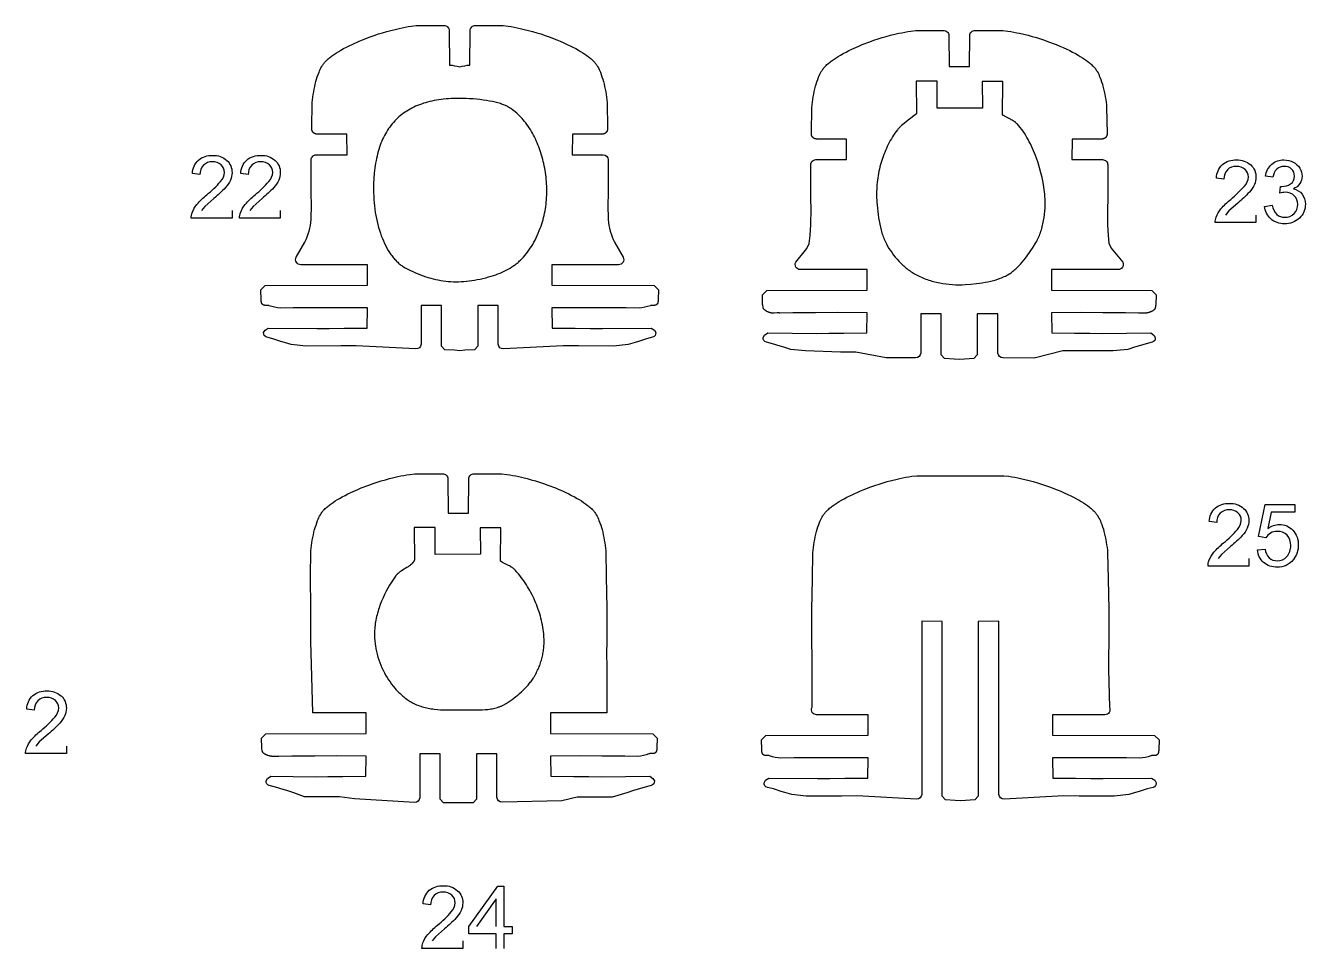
# Model space of a CAD drawing. Extents: x -389 to 108, y -244 to 818.
# Drawn here: x -127.2 to 77.1, y -243.5 to -96.3 of the extents above; entities that cross this region are included whole.
import ezdxf

# ---------------------------------------------------------------- set-up
doc = ezdxf.new("R2010")
doc.units = 0
doc.layers.add('LAYER_1', color=18, linetype='CONTINUOUS')
doc.layers.add('LETTERS', color=1, linetype='CONTINUOUS')

msp = doc.modelspace()

# ---------------------------------------------------------------- linework, layer by layer
at = {"layer": 'LAYER_1'}
for points in [[(-57.89, -102.85, -0.041616), (-56.27, -102.57), (-56.23, -97.1, -0.444303), (-55.33, -96.29), (-50.95, -96.28), (-50.94, -96.28), (-50.13, -96.38), (-49.66, -96.45), (-49.19, -96.54), (-48.72, -96.62), (-48.25, -96.72), (-47.58, -96.88), (-46.91, -97.04), (-46.25, -97.22), (-45.58, -97.42), (-44.92, -97.62), (-44.27, -97.84), (-43.62, -98.07), (-42.4, -98.53), (-41.84, -98.77), (-41.28, -99.01), (-40.72, -99.27), (-40.26, -99.49), (-39.81, -99.72), (-39.36, -99.96), (-38.91, -100.21), (-38.58, -100.4), (-38.24, -100.61), (-37.92, -100.83), (-37.6, -101.05), (-37.31, -101.26), (-37.18, -101.37), (-37.04, -101.48), (-36.91, -101.59), (-36.78, -101.71), (-36.65, -101.83), (-36.52, -101.95), (-36.43, -102.05), (-36.34, -102.15), (-36.25, -102.26), (-36.17, -102.36), (-36.09, -102.47), (-36.01, -102.59), (-35.94, -102.7), (-35.87, -102.82), (-35.75, -103.04), (-35.63, -103.26), (-35.53, -103.49), (-35.43, -103.73), (-35.29, -104.08), (-35.17, -104.45), (-35.05, -104.82), (-34.95, -105.19), (-34.84, -105.6), (-34.75, -106.02), (-34.66, -106.44), (-34.58, -106.87), (-34.52, -107.29), (-34.46, -107.72), (-34.41, -108.15), (-34.37, -108.57), (-34.29, -112.71), (-34.29, -112.73), (-34.29, -112.75), (-34.29, -112.78), (-34.29, -112.8), (-34.29, -112.82), (-34.29, -112.84), (-34.3, -112.86), (-34.3, -112.88), (-34.3, -112.9), (-34.3, -112.92), (-34.31, -112.94), (-34.31, -112.96), (-34.32, -112.98), (-34.32, -113), (-34.33, -113.02), (-34.34, -113.04), (-34.34, -113.06), (-34.35, -113.08), (-34.36, -113.1), (-34.37, -113.12), (-34.38, -113.14), (-34.39, -113.16), (-34.4, -113.18), (-34.41, -113.2), (-34.42, -113.21), (-34.43, -113.23), (-34.44, -113.25), (-34.45, -113.27), (-34.47, -113.28), (-34.48, -113.3), (-34.49, -113.32), (-34.51, -113.33), (-34.52, -113.35), (-34.54, -113.36), (-34.55, -113.38), (-34.57, -113.39), (-34.58, -113.41), (-34.6, -113.42), (-34.62, -113.43), (-34.63, -113.44), (-34.65, -113.46), (-34.67, -113.47), (-34.69, -113.48), (-34.71, -113.49), (-34.72, -113.5), (-34.74, -113.51), (-34.76, -113.52), (-34.78, -113.53), (-34.8, -113.54), (-34.82, -113.54), (-34.84, -113.55), (-34.86, -113.56), (-34.88, -113.56), (-34.9, -113.57), (-34.92, -113.57), (-34.94, -113.58), (-34.96, -113.58), (-34.98, -113.59), (-35, -113.59), (-35.02, -113.59), (-35.04, -113.59), (-35.07, -113.59), (-35.09, -113.6), (-39.76, -113.59), (-39.84, -113.6), (-39.87, -113.6), (-39.88, -113.6), (-39.89, -113.6), (-39.91, -116.88), (-35, -116.89, -0.414097), (-34.19, -117.7), (-34.19, -123.14), (-34.22, -124.81), (-34.21, -127.22, 0.088396), (-33.19, -130.83), (-31.79, -133.24, -0.561899), (-32.51, -134.43), (-43.17, -134.43), (-43.17, -137.7), (-26.86, -137.75), (-26.15, -138.44), (-26.2, -139.99), (-26.21, -140.09), (-26.21, -140.2), (-26.22, -140.25), (-26.22, -140.3), (-26.23, -140.35), (-26.23, -140.38), (-26.24, -140.4), (-26.24, -140.43), (-26.25, -140.45), (-26.26, -140.48), (-26.26, -140.5), (-26.27, -140.52), (-26.28, -140.55), (-26.29, -140.57), (-26.3, -140.59), (-26.3, -140.6), (-26.31, -140.62), (-26.31, -140.63), (-26.32, -140.64), (-26.33, -140.65), (-26.33, -140.66), (-26.34, -140.67), (-26.34, -140.68), (-26.35, -140.69), (-26.36, -140.7), (-26.37, -140.71), (-26.37, -140.72), (-26.38, -140.73), (-26.39, -140.74), (-26.4, -140.75), (-26.41, -140.76), (-26.42, -140.77), (-26.43, -140.78), (-26.45, -140.8), (-26.46, -140.81), (-26.47, -140.81), (-26.47, -140.82), (-26.48, -140.82), (-26.49, -140.83), (-26.49, -140.83), (-26.5, -140.84), (-26.51, -140.84), (-26.52, -140.85), (-26.53, -140.86), (-26.54, -140.86), (-26.56, -140.87), (-26.57, -140.88), (-26.59, -140.88), (-26.6, -140.89), (-26.62, -140.89), (-26.63, -140.9), (-26.65, -140.9), (-26.66, -140.91), (-26.68, -140.91), (-26.69, -140.91), (-26.71, -140.91), (-26.73, -140.92), (-26.74, -140.92), (-26.76, -140.92), (-26.79, -140.92), (-26.82, -140.92), (-26.86, -140.93), (-27.1, -140.92), (-27.13, -140.92), (-27.17, -140.92), (-27.2, -140.93), (-27.24, -140.93), (-27.27, -140.93), (-27.29, -140.93), (-27.31, -140.94), (-27.33, -140.94), (-27.34, -140.94), (-27.36, -140.95), (-27.38, -140.95), (-27.4, -140.96), (-27.42, -140.96), (-27.43, -140.97), (-27.45, -140.97, -0.054693), (-29.26, -141.37), (-31.33, -141.32), (-34.96, -141.31), (-38.37, -141.3), (-43.19, -141.31), (-43.12, -144.55), (-39.47, -144.56), (-37.07, -144.59), (-35.09, -144.61), (-27.34, -144.55), (-26.81, -144.87), (-26.6, -145.27, -0.399617), (-27.09, -146.01), (-28.06, -146.27), (-29.32, -146.67), (-29.9, -146.83), (-31, -147.16), (-33.32, -147.42), (-38.93, -147.39), (-41.38, -147.37), (-50.9, -147.88, -0.398222), (-51.74, -147.13), (-51.76, -140.94), (-55.01, -140.96), (-55.01, -147.41), (-55.55, -148), (-57.06, -148.09), (-57.89, -148.15), (-58.73, -148.09), (-60.24, -148), (-60.78, -147.41), (-60.78, -140.96), (-64.03, -140.94), (-64.04, -147.13, -0.39808), (-64.88, -147.88), (-74.4, -147.37), (-76.85, -147.39), (-82.46, -147.42), (-84.79, -147.16), (-85.88, -146.83), (-86.47, -146.67), (-87.72, -146.27), (-88.69, -146.01, -0.399878), (-89.19, -145.27), (-88.97, -144.87), (-88.45, -144.55), (-80.69, -144.61), (-78.71, -144.59), (-76.32, -144.56), (-72.66, -144.55), (-72.59, -141.31), (-77.41, -141.3), (-80.83, -141.31), (-84.45, -141.32), (-86.52, -141.37, -0.054636), (-88.33, -140.97), (-88.35, -140.97), (-88.37, -140.96), (-88.39, -140.96), (-88.41, -140.95), (-88.42, -140.95), (-88.44, -140.94), (-88.46, -140.94), (-88.48, -140.94), (-88.5, -140.93), (-88.51, -140.93), (-88.55, -140.93), (-88.58, -140.93), (-88.62, -140.92), (-88.65, -140.92), (-88.69, -140.92), (-88.93, -140.93), (-88.96, -140.92), (-88.99, -140.92), (-89.03, -140.92), (-89.04, -140.92), (-89.06, -140.92), (-89.07, -140.91), (-89.09, -140.91), (-89.11, -140.91), (-89.12, -140.91), (-89.14, -140.9), (-89.15, -140.9), (-89.17, -140.89), (-89.18, -140.89), (-89.2, -140.88), (-89.21, -140.88), (-89.23, -140.87), (-89.24, -140.86), (-89.26, -140.86), (-89.27, -140.85), (-89.28, -140.84), (-89.28, -140.84), (-89.29, -140.83), (-89.3, -140.83), (-89.31, -140.82), (-89.31, -140.82), (-89.32, -140.81), (-89.33, -140.81), (-89.34, -140.8), (-89.35, -140.78), (-89.37, -140.77), (-89.38, -140.76), (-89.39, -140.75), (-89.4, -140.74), (-89.4, -140.73), (-89.41, -140.72), (-89.42, -140.71), (-89.43, -140.7), (-89.43, -140.69), (-89.44, -140.68), (-89.45, -140.67), (-89.45, -140.66), (-89.46, -140.65), (-89.47, -140.64), (-89.47, -140.63), (-89.48, -140.62), (-89.48, -140.6), (-89.49, -140.59), (-89.5, -140.57), (-89.51, -140.55), (-89.51, -140.52), (-89.52, -140.5), (-89.53, -140.48), (-89.54, -140.45), (-89.54, -140.43), (-89.55, -140.4), (-89.55, -140.38), (-89.56, -140.35), (-89.56, -140.3), (-89.57, -140.25), (-89.57, -140.2), (-89.58, -140.09), (-89.58, -139.99), (-89.64, -138.44), (-88.92, -137.75), (-72.62, -137.7), (-72.62, -134.43), (-83.27, -134.43, -0.562254), (-84, -133.24), (-82.6, -130.83, 0.088433), (-81.58, -127.22), (-81.56, -124.81), (-81.6, -123.14), (-81.6, -117.7, -0.414247), (-80.78, -116.89), (-75.87, -116.88), (-75.89, -113.6), (-75.9, -113.6), (-75.91, -113.6), (-75.94, -113.6), (-76.3, -113.59), (-80.7, -113.6), (-80.72, -113.59), (-80.74, -113.59), (-80.76, -113.59), (-80.78, -113.59), (-80.8, -113.59), (-80.82, -113.58), (-80.85, -113.58), (-80.87, -113.57), (-80.89, -113.57), (-80.91, -113.56), (-80.93, -113.56), (-80.95, -113.55), (-80.97, -113.54), (-80.99, -113.54), (-81, -113.53), (-81.02, -113.52), (-81.04, -113.51), (-81.06, -113.5), (-81.08, -113.49), (-81.1, -113.48), (-81.12, -113.47), (-81.13, -113.46), (-81.15, -113.44), (-81.17, -113.43), (-81.18, -113.42), (-81.2, -113.41), (-81.22, -113.39), (-81.23, -113.38), (-81.25, -113.36), (-81.26, -113.35), (-81.28, -113.33), (-81.29, -113.32), (-81.31, -113.3), (-81.32, -113.28), (-81.33, -113.27), (-81.34, -113.25), (-81.36, -113.23), (-81.37, -113.21), (-81.38, -113.2), (-81.39, -113.18), (-81.4, -113.16), (-81.41, -113.14), (-81.42, -113.12), (-81.43, -113.1), (-81.43, -113.08), (-81.44, -113.06), (-81.45, -113.04), (-81.46, -113.02), (-81.46, -113), (-81.47, -112.98), (-81.47, -112.96), (-81.48, -112.94), (-81.48, -112.92), (-81.48, -112.9), (-81.49, -112.88), (-81.49, -112.86), (-81.49, -112.84), (-81.49, -112.82), (-81.49, -112.8), (-81.49, -112.78), (-81.49, -112.75), (-81.49, -112.73), (-81.49, -112.71), (-81.42, -108.57), (-81.38, -108.15), (-81.33, -107.72), (-81.27, -107.29), (-81.2, -106.87), (-81.12, -106.44), (-81.04, -106.02), (-80.94, -105.6), (-80.84, -105.19), (-80.73, -104.82), (-80.62, -104.45), (-80.49, -104.08), (-80.35, -103.73), (-80.26, -103.49), (-80.15, -103.26), (-80.04, -103.04), (-79.92, -102.82), (-79.85, -102.7), (-79.78, -102.59), (-79.7, -102.47), (-79.62, -102.36), (-79.54, -102.26), (-79.45, -102.15), (-79.36, -102.05), (-79.26, -101.95), (-79.14, -101.83), (-79.01, -101.71), (-78.88, -101.59), (-78.75, -101.48), (-78.61, -101.37), (-78.47, -101.26), (-78.33, -101.15), (-78.19, -101.05), (-77.87, -100.83), (-77.54, -100.61), (-77.21, -100.4), (-76.87, -100.21), (-76.43, -99.96), (-75.98, -99.72), (-75.52, -99.49), (-75.06, -99.27), (-73.95, -98.77), (-73.38, -98.53), (-72.17, -98.07), (-71.52, -97.84), (-70.86, -97.62), (-70.2, -97.42), (-69.54, -97.22), (-68.87, -97.04), (-68.2, -96.88), (-67.53, -96.72), (-67.06, -96.62), (-66.59, -96.54), (-66.12, -96.45), (-65.65, -96.38), (-64.84, -96.28), (-64.83, -96.28), (-60.45, -96.29, -0.444183), (-59.55, -97.1), (-59.51, -102.57, -0.041472), (-57.89, -102.85)], [(20.25, -102.82), (23.49, -102.82), (23.53, -97.88, -0.444267), (24.43, -97.07), (28.81, -97.06), (28.82, -97.07), (29.63, -97.17), (30.1, -97.24), (30.57, -97.32), (31.04, -97.41), (31.51, -97.5), (32.18, -97.66), (32.85, -97.83), (33.52, -98.01), (34.18, -98.2), (34.84, -98.4), (35.49, -98.62), (36.14, -98.85), (37.36, -99.32), (37.92, -99.55), (38.48, -99.79), (39.04, -100.05), (39.5, -100.27), (39.95, -100.5), (40.4, -100.74), (40.85, -100.99), (41.19, -101.19), (41.52, -101.4), (41.84, -101.61), (42.17, -101.84), (42.45, -102.04), (42.59, -102.15), (42.72, -102.26), (42.85, -102.38), (42.99, -102.5), (43.11, -102.62), (43.24, -102.74), (43.33, -102.84), (43.42, -102.94), (43.51, -103.04), (43.6, -103.15), (43.68, -103.26), (43.75, -103.37), (43.83, -103.48), (43.89, -103.6), (44.02, -103.82), (44.13, -104.05), (44.23, -104.28), (44.33, -104.51), (44.47, -104.87), (44.59, -105.23), (44.71, -105.6), (44.81, -105.97), (44.92, -106.39), (45.01, -106.81), (45.1, -107.23), (45.18, -107.65), (45.25, -108.08), (45.31, -108.5), (45.36, -108.93), (45.4, -109.36), (45.47, -113.5), (45.47, -113.52), (45.47, -113.54), (45.47, -113.56), (45.47, -113.58), (45.47, -113.6), (45.47, -113.62), (45.47, -113.64), (45.46, -113.66), (45.46, -113.69), (45.46, -113.71), (45.45, -113.73), (45.45, -113.75), (45.44, -113.77), (45.44, -113.79), (45.43, -113.81), (45.43, -113.83), (45.42, -113.85), (45.41, -113.87), (45.4, -113.89), (45.39, -113.91), (45.39, -113.92), (45.38, -113.94), (45.37, -113.96), (45.36, -113.98), (45.34, -114), (45.33, -114.02), (45.32, -114.03), (45.31, -114.05), (45.3, -114.07), (45.28, -114.08), (45.27, -114.1), (45.25, -114.12), (45.24, -114.13), (45.22, -114.15), (45.21, -114.16), (45.19, -114.18), (45.18, -114.19), (45.16, -114.2), (45.14, -114.22), (45.13, -114.23), (45.11, -114.24), (45.09, -114.25), (45.07, -114.26), (45.06, -114.27), (45.04, -114.28), (45.02, -114.29), (45, -114.3), (44.98, -114.31), (44.96, -114.32), (44.94, -114.33), (44.92, -114.33), (44.9, -114.34), (44.88, -114.35), (44.86, -114.35), (44.84, -114.36), (44.82, -114.36), (44.8, -114.37), (44.78, -114.37), (44.76, -114.37), (44.74, -114.37), (44.72, -114.38), (44.7, -114.38), (44.67, -114.38), (40, -114.38), (39.92, -114.38), (39.89, -114.38), (39.88, -114.38), (39.87, -114.38), (39.85, -117.66), (44.76, -117.67, -0.414247), (45.57, -118.49), (45.57, -123.93), (45.54, -125.59), (45.55, -128), (45.66, -129.75), (45.75, -130.97), (46.12, -131.77), (47.97, -134.02, -0.561585), (47.25, -135.21), (36.59, -135.21), (36.59, -138.48), (52.59, -138.53), (53.31, -139.22), (53.26, -140.78), (53.25, -140.8), (53.24, -140.82), (53.23, -140.87), (53.22, -140.92), (53.19, -141.18), (53.18, -141.23), (53.17, -141.25), (53.17, -141.28), (53.16, -141.3), (53.16, -141.32), (53.15, -141.35), (53.14, -141.37), (53.13, -141.39), (53.13, -141.4), (53.12, -141.42), (53.12, -141.43), (53.11, -141.44), (53.11, -141.45), (53.1, -141.46), (53.1, -141.47), (53.09, -141.48), (53.08, -141.49), (53.08, -141.5), (53.07, -141.51), (53.06, -141.52), (53.06, -141.53), (53.05, -141.54), (53.04, -141.56), (53.03, -141.57), (53.02, -141.58), (53.01, -141.59), (52.98, -141.62), (52.96, -141.65), (52.93, -141.67), (52.9, -141.69), (52.88, -141.71), (52.85, -141.74), (52.82, -141.76), (52.79, -141.78), (52.76, -141.8), (52.73, -141.82), (52.7, -141.83), (52.67, -141.85), (52.63, -141.87), (52.6, -141.89), (52.57, -141.9), (52.54, -141.92), (52.47, -141.95), (52.4, -141.97), (52.33, -142), (52.26, -142.02), (52.19, -142.05), (52.06, -142.08), (52, -142.1), (51.95, -142.11), (51.9, -142.12), (51.84, -142.13), (51.79, -142.14), (51.75, -142.15), (51.7, -142.16), (51.65, -142.16), (51.6, -142.17), (51.56, -142.17), (51.47, -142.17), (51.38, -142.17), (51.29, -142.17), (50.72, -142.15), (50.61, -142.15), (50.5, -142.15), (48.43, -142.11), (44.81, -142.1), (41.39, -142.08), (36.57, -142.09), (36.64, -145.33), (40.29, -145.34), (42.69, -145.37), (44.67, -145.39), (52.43, -145.33), (52.95, -145.65), (53.17, -146.06, -0.399646), (52.67, -146.8), (51.7, -147.05), (50.45, -147.45), (49.86, -147.61), (48.76, -147.95), (46.44, -148.2), (40.83, -148.18), (38.38, -148.15), (33.84, -149.33), (28.86, -149.28, -0.398239), (28.02, -148.53), (28.01, -142.26), (24.75, -142.28), (24.75, -148.8), (24.22, -149.4), (22.71, -149.48), (21.87, -149.55), (21.03, -149.48), (19.52, -149.4), (18.99, -148.8), (18.99, -142.28), (15.73, -142.26), (15.72, -148.53, -0.398005), (14.88, -149.28), (10.21, -149.28), (5.36, -148.38), (2.91, -148.41), (-2.7, -148.2), (-5.02, -147.95), (-6.12, -147.61), (-6.71, -147.45), (-7.96, -147.05), (-8.93, -146.8, -0.399846), (-9.43, -146.06), (-9.21, -145.65), (-8.69, -145.33), (-0.93, -145.39), (1.05, -145.37), (3.44, -145.34), (7.1, -145.33), (7.17, -142.09), (2.35, -142.08), (-1.07, -142.1), (-4.69, -142.11), (-6.76, -142.15), (-6.81, -142.14), (-6.85, -142.14), (-6.9, -142.13), (-6.95, -142.13), (-6.99, -142.13), (-7.04, -142.13), (-7.13, -142.13), (-7.23, -142.13), (-7.7, -142.15), (-7.8, -142.16), (-7.89, -142.16), (-7.94, -142.15), (-7.99, -142.15), (-8.03, -142.15), (-8.08, -142.14), (-8.13, -142.14), (-8.17, -142.13), (-8.22, -142.12), (-8.24, -142.12), (-8.26, -142.11), (-8.33, -142.09), (-8.4, -142.07), (-8.47, -142.05), (-8.54, -142.02), (-8.61, -141.99), (-8.68, -141.96), (-8.76, -141.93), (-8.83, -141.89), (-8.9, -141.85), (-8.96, -141.81), (-9.03, -141.77), (-9.06, -141.75), (-9.09, -141.73), (-9.12, -141.71), (-9.15, -141.68), (-9.18, -141.66), (-9.21, -141.64), (-9.24, -141.61), (-9.26, -141.59), (-9.29, -141.57), (-9.31, -141.54), (-9.32, -141.53), (-9.33, -141.52), (-9.34, -141.51), (-9.34, -141.5), (-9.35, -141.49), (-9.36, -141.48), (-9.36, -141.47), (-9.37, -141.46), (-9.37, -141.45), (-9.38, -141.44), (-9.39, -141.43), (-9.39, -141.42), (-9.4, -141.41), (-9.4, -141.4), (-9.41, -141.39), (-9.41, -141.38), (-9.41, -141.37), (-9.42, -141.35), (-9.42, -141.33), (-9.43, -141.31), (-9.44, -141.28), (-9.44, -141.26), (-9.45, -141.23), (-9.46, -141.18), (-9.49, -140.92), (-9.49, -140.87), (-9.5, -140.85), (-9.5, -140.82), (-9.51, -140.8), (-9.52, -140.78), (-9.57, -139.22), (-8.85, -138.53), (7.15, -138.48), (7.15, -135.21), (-3.51, -135.21, -0.562207), (-4.24, -134.02), (-2.45, -131.84), (-2.09, -131.04), (-1.92, -129.75), (-1.81, -128), (-1.8, -125.59), (-1.84, -123.93), (-1.83, -118.49, -0.414263), (-1.02, -117.67), (3.89, -117.66), (3.87, -114.38), (3.86, -114.38), (3.85, -114.38), (3.82, -114.38), (3.46, -114.38), (-0.94, -114.38), (-0.96, -114.38), (-0.98, -114.38), (-1, -114.37), (-1.02, -114.37), (-1.04, -114.37), (-1.06, -114.37), (-1.08, -114.36), (-1.1, -114.36), (-1.12, -114.35), (-1.14, -114.35), (-1.16, -114.34), (-1.18, -114.33), (-1.2, -114.33), (-1.22, -114.32), (-1.24, -114.31), (-1.26, -114.3), (-1.28, -114.29), (-1.3, -114.28), (-1.32, -114.27), (-1.34, -114.26), (-1.35, -114.25), (-1.37, -114.24), (-1.39, -114.23), (-1.41, -114.22), (-1.42, -114.2), (-1.44, -114.19), (-1.45, -114.18), (-1.47, -114.16), (-1.49, -114.15), (-1.5, -114.13), (-1.52, -114.12), (-1.53, -114.1), (-1.54, -114.08), (-1.56, -114.07), (-1.57, -114.05), (-1.58, -114.03), (-1.59, -114.02), (-1.61, -114), (-1.62, -113.98), (-1.63, -113.96), (-1.64, -113.94), (-1.65, -113.92), (-1.66, -113.91), (-1.66, -113.89), (-1.67, -113.87), (-1.68, -113.85), (-1.69, -113.83), (-1.69, -113.81), (-1.7, -113.79), (-1.71, -113.77), (-1.71, -113.75), (-1.71, -113.73), (-1.72, -113.71), (-1.72, -113.69), (-1.72, -113.66), (-1.73, -113.64), (-1.73, -113.62), (-1.73, -113.6), (-1.73, -113.58), (-1.73, -113.56), (-1.73, -113.54), (-1.73, -113.52), (-1.73, -113.5), (-1.66, -109.36), (-1.62, -108.93), (-1.57, -108.5), (-1.51, -108.08), (-1.44, -107.65), (-1.36, -107.23), (-1.28, -106.81), (-1.18, -106.39), (-1.08, -105.97), (-0.97, -105.6), (-0.86, -105.23), (-0.73, -104.87), (-0.59, -104.51), (-0.49, -104.28), (-0.39, -104.05), (-0.28, -103.82), (-0.16, -103.6), (-0.09, -103.48), (-0.01, -103.37), (0.06, -103.26), (0.14, -103.15), (0.23, -103.04), (0.31, -102.94), (0.41, -102.84), (0.5, -102.74), (0.63, -102.62), (0.75, -102.5), (0.88, -102.38), (1.02, -102.26), (1.15, -102.15), (1.29, -102.04), (1.43, -101.94), (1.57, -101.84), (1.89, -101.61), (2.22, -101.4), (2.55, -101.19), (2.89, -100.99), (3.34, -100.74), (3.79, -100.5), (4.24, -100.27), (4.7, -100.05), (5.82, -99.55), (6.38, -99.32), (7.6, -98.85), (8.25, -98.62), (8.9, -98.4), (9.56, -98.2), (10.22, -98.01), (10.89, -97.83), (11.56, -97.66), (12.23, -97.5), (12.7, -97.41), (13.17, -97.32), (13.64, -97.24), (14.11, -97.17), (14.92, -97.07), (14.93, -97.06), (19.31, -97.07, -0.444149), (20.21, -97.88), (20.25, -102.82)], [(-81.66, -189.22), (-81.71, -184.23), (-81.63, -180.09), (-81.59, -179.67), (-81.54, -179.24), (-81.49, -178.81), (-81.42, -178.39), (-81.34, -177.96), (-81.25, -177.54), (-81.16, -177.12), (-81.05, -176.71), (-80.95, -176.34), (-80.83, -175.97), (-80.71, -175.6), (-80.57, -175.25), (-80.47, -175.01), (-80.37, -174.78), (-80.25, -174.56), (-80.13, -174.34), (-80.06, -174.22), (-79.99, -174.11), (-79.91, -173.99), (-79.83, -173.88), (-79.75, -173.78), (-79.66, -173.67), (-79.57, -173.57), (-79.48, -173.47), (-79.35, -173.35), (-79.22, -173.23), (-79.09, -173.11), (-78.96, -173), (-78.83, -172.89), (-78.69, -172.78), (-78.55, -172.67), (-78.41, -172.57), (-78.08, -172.35), (-77.76, -172.13), (-77.42, -171.92), (-77.09, -171.73), (-76.64, -171.48), (-76.19, -171.24), (-75.74, -171.01), (-75.28, -170.79), (-74.16, -170.29), (-73.6, -170.05), (-72.38, -169.59), (-71.73, -169.36), (-71.08, -169.14), (-70.42, -168.94), (-69.75, -168.74), (-69.09, -168.56), (-68.42, -168.4), (-67.75, -168.24), (-67.28, -168.14), (-66.81, -168.06), (-66.34, -167.97), (-65.87, -167.9), (-65.06, -167.8), (-65.05, -167.8), (-60.67, -167.81, -0.444103), (-59.77, -168.62), (-59.73, -174.09), (-56.49, -174.09), (-56.45, -168.62, -0.444527), (-55.55, -167.81), (-51.17, -167.8), (-51.16, -167.8), (-50.35, -167.9), (-49.88, -167.97), (-49.41, -168.06), (-48.94, -168.14), (-48.47, -168.24), (-47.8, -168.4), (-47.13, -168.56), (-46.46, -168.74), (-45.8, -168.94), (-45.14, -169.14), (-44.49, -169.36), (-43.83, -169.59), (-42.62, -170.05), (-42.05, -170.29), (-41.49, -170.53), (-40.94, -170.79), (-40.48, -171.01), (-40.02, -171.24), (-39.57, -171.48), (-39.13, -171.73), (-38.79, -171.92), (-38.46, -172.13), (-38.13, -172.35), (-37.81, -172.57), (-37.53, -172.78), (-37.39, -172.89), (-37.26, -173), (-37.12, -173.11), (-36.99, -173.23), (-36.86, -173.35), (-36.74, -173.47), (-36.64, -173.57), (-36.55, -173.67), (-36.47, -173.78), (-36.38, -173.88), (-36.3, -173.99), (-36.23, -174.11), (-36.15, -174.22), (-36.08, -174.34), (-35.96, -174.56), (-35.85, -174.78), (-35.74, -175.01), (-35.65, -175.25), (-35.51, -175.6), (-35.38, -175.97), (-35.27, -176.34), (-35.16, -176.71), (-35.06, -177.12), (-34.96, -177.54), (-34.88, -177.96), (-34.8, -178.39), (-34.73, -178.81), (-34.67, -179.24), (-34.62, -179.67), (-34.58, -180.09), (-34.51, -184.23), (-34.4, -189.22), (-34.4, -194.66), (-34.44, -196.33), (-34.42, -198.74), (-34.41, -205.95), (-43.39, -205.95), (-43.39, -209.22), (-27.08, -209.27), (-26.37, -209.96), (-26.42, -211.51), (-26.42, -211.61), (-26.43, -211.72), (-26.43, -211.77), (-26.44, -211.82), (-26.44, -211.87), (-26.45, -211.9), (-26.45, -211.92), (-26.46, -211.95), (-26.46, -211.97), (-26.47, -212), (-26.48, -212.02), (-26.49, -212.04), (-26.49, -212.07), (-26.5, -212.09), (-26.51, -212.11), (-26.52, -212.13), (-26.52, -212.14), (-26.53, -212.15), (-26.54, -212.16), (-26.54, -212.17), (-26.55, -212.18), (-26.55, -212.19), (-26.56, -212.2), (-26.57, -212.21), (-26.57, -212.22), (-26.58, -212.23), (-26.59, -212.24), (-26.6, -212.25), (-26.6, -212.26), (-26.61, -212.27), (-26.62, -212.28), (-26.63, -212.29), (-26.65, -212.3), (-26.66, -212.32), (-26.67, -212.33), (-26.68, -212.33), (-26.69, -212.34), (-26.7, -212.34), (-26.7, -212.35), (-26.71, -212.35), (-26.72, -212.36), (-26.72, -212.36), (-26.73, -212.37), (-26.75, -212.38), (-26.76, -212.38), (-26.77, -212.39), (-26.79, -212.4), (-26.8, -212.4), (-26.82, -212.41), (-26.83, -212.41), (-26.85, -212.42), (-26.86, -212.42), (-26.88, -212.43), (-26.9, -212.43), (-26.91, -212.43), (-26.93, -212.43), (-26.94, -212.44), (-26.96, -212.44), (-26.97, -212.44), (-27.01, -212.44), (-27.04, -212.44), (-27.07, -212.45), (-27.31, -212.44), (-27.35, -212.44), (-27.38, -212.44), (-27.42, -212.45), (-27.45, -212.45), (-27.49, -212.45), (-27.51, -212.45), (-27.52, -212.46), (-27.54, -212.46), (-27.56, -212.46), (-27.58, -212.47), (-27.6, -212.47), (-27.61, -212.48), (-27.63, -212.48), (-27.65, -212.49), (-27.67, -212.49, -0.054603), (-29.48, -212.89), (-31.55, -212.84), (-35.17, -212.83), (-38.59, -212.82), (-43.41, -212.83), (-43.34, -216.07), (-39.68, -216.08), (-37.29, -216.11), (-35.31, -216.13), (-27.55, -216.07), (-27.03, -216.39), (-26.81, -216.79, -0.400079), (-27.31, -217.53), (-28.28, -217.79), (-29.53, -218.19), (-30.12, -218.35), (-31.21, -218.68), (-33.54, -219.4), (-39.15, -219.37), (-41.6, -219.96), (-51.12, -220.17, -0.398194), (-51.96, -219.42), (-51.97, -212.46), (-55.23, -212.48), (-55.23, -219.69), (-55.76, -220.29), (-60.46, -220.29), (-60.99, -219.69), (-60.99, -212.48), (-64.24, -212.46), (-64.26, -219.49, -0.398102), (-65.1, -220.24), (-74.66, -219.68), (-77.06, -219.35), (-82.68, -219.32), (-84.39, -218.68), (-85.49, -218.35), (-86.07, -218.19), (-87.32, -217.79), (-88.29, -217.53, -0.399905), (-88.79, -216.79), (-88.57, -216.39), (-88.05, -216.07), (-80.91, -216.13), (-78.93, -216.11), (-76.53, -216.08), (-72.88, -216.07), (-72.81, -212.83), (-77.63, -212.82), (-81.04, -212.83), (-84.67, -212.84), (-86.74, -212.89), (-86.83, -212.89), (-86.92, -212.88), (-87.58, -212.89), (-87.68, -212.89), (-87.77, -212.88), (-87.87, -212.88), (-87.91, -212.87), (-87.96, -212.87), (-88, -212.86), (-88.05, -212.85), (-88.1, -212.85), (-88.14, -212.84), (-88.19, -212.83), (-88.23, -212.82), (-88.38, -212.78), (-88.52, -212.73), (-88.59, -212.71), (-88.67, -212.68), (-88.74, -212.65), (-88.81, -212.62), (-88.84, -212.61), (-88.88, -212.59), (-88.91, -212.57), (-88.95, -212.56), (-88.98, -212.54), (-89.01, -212.52), (-89.04, -212.5), (-89.07, -212.48), (-89.1, -212.45), (-89.13, -212.43), (-89.16, -212.41), (-89.19, -212.38), (-89.2, -212.37), (-89.22, -212.36), (-89.23, -212.35), (-89.24, -212.33), (-89.25, -212.32), (-89.27, -212.31), (-89.28, -212.29), (-89.29, -212.28), (-89.3, -212.27), (-89.3, -212.26), (-89.31, -212.25), (-89.32, -212.24), (-89.32, -212.23), (-89.33, -212.22), (-89.34, -212.21), (-89.34, -212.2), (-89.35, -212.19), (-89.35, -212.18), (-89.36, -212.16), (-89.36, -212.15), (-89.37, -212.14), (-89.37, -212.13), (-89.38, -212.11), (-89.39, -212.08), (-89.4, -212.06), (-89.4, -212.04), (-89.41, -212.01), (-89.41, -211.99), (-89.42, -211.96), (-89.43, -211.91), (-89.46, -211.66), (-89.47, -211.61), (-89.48, -211.58), (-89.48, -211.56), (-89.49, -211.54), (-89.49, -211.51), (-89.54, -209.96), (-88.83, -209.27), (-72.83, -209.22), (-72.83, -205.95), (-81.34, -205.95), (-81.62, -196.33), (-81.66, -194.66), (-81.66, -189.22)], [(19.47, -168.11), (24.59, -168.11), (28.97, -168.1), (28.98, -168.1), (29.79, -168.2), (30.26, -168.28), (30.73, -168.36), (31.2, -168.44), (31.67, -168.54), (32.34, -168.7), (33.01, -168.86), (33.67, -169.04), (34.34, -169.24), (34.99, -169.44), (35.65, -169.66), (36.3, -169.89), (37.52, -170.35), (38.08, -170.59), (38.64, -170.83), (39.2, -171.09), (39.66, -171.31), (40.11, -171.54), (40.56, -171.78), (41, -172.03), (41.34, -172.22), (41.68, -172.43), (42, -172.65), (42.32, -172.87), (42.61, -173.08), (42.74, -173.19), (42.88, -173.3), (43.01, -173.42), (43.14, -173.53), (43.27, -173.65), (43.4, -173.77), (43.49, -173.87), (43.58, -173.97), (43.67, -174.08), (43.75, -174.18), (43.83, -174.29), (43.91, -174.41), (43.98, -174.52), (44.05, -174.64), (44.17, -174.86), (44.29, -175.08), (44.39, -175.31), (44.49, -175.55), (44.63, -175.91), (44.75, -176.27), (44.87, -176.64), (44.97, -177.01), (45.08, -177.42), (45.17, -177.84), (45.26, -178.27), (45.34, -178.69), (45.4, -179.11), (45.46, -179.54), (45.51, -179.97), (45.55, -180.39), (45.63, -184.53), (45.73, -189.52), (45.73, -194.97), (45.7, -196.63), (45.71, -199.04), (45.84, -205.06, -0.562077), (45.11, -206.25), (36.75, -206.25), (36.75, -209.52), (53.06, -209.57), (53.77, -210.26), (53.72, -211.81), (53.71, -211.91), (53.71, -212.02), (53.7, -212.07), (53.7, -212.12), (53.69, -212.17), (53.69, -212.2), (53.68, -212.22), (53.68, -212.25), (53.67, -212.27), (53.66, -212.3), (53.66, -212.32), (53.65, -212.34), (53.64, -212.37), (53.63, -212.39), (53.62, -212.41), (53.62, -212.43), (53.61, -212.44), (53.61, -212.45), (53.6, -212.46), (53.59, -212.47), (53.59, -212.48), (53.58, -212.49), (53.58, -212.5), (53.57, -212.51), (53.56, -212.52), (53.55, -212.53), (53.55, -212.54), (53.54, -212.55), (53.53, -212.56), (53.52, -212.57), (53.51, -212.58), (53.5, -212.59), (53.49, -212.6), (53.47, -212.62), (53.46, -212.63), (53.45, -212.63), (53.45, -212.64), (53.44, -212.64), (53.43, -212.65), (53.43, -212.65), (53.42, -212.66), (53.41, -212.66), (53.4, -212.67), (53.39, -212.68), (53.38, -212.68), (53.36, -212.69), (53.35, -212.7), (53.33, -212.7), (53.32, -212.71), (53.3, -212.71), (53.29, -212.72), (53.27, -212.72), (53.26, -212.73), (53.24, -212.73), (53.22, -212.73), (53.21, -212.73), (53.19, -212.74), (53.18, -212.74), (53.16, -212.74), (53.13, -212.74), (53.1, -212.74), (53.06, -212.75), (52.82, -212.74), (52.79, -212.74), (52.75, -212.74), (52.72, -212.75), (52.68, -212.75), (52.65, -212.75), (52.63, -212.76), (52.61, -212.76), (52.59, -212.76), (52.58, -212.76), (52.56, -212.77), (52.54, -212.77), (52.52, -212.78), (52.5, -212.78), (52.49, -212.79), (52.47, -212.8, -0.054668), (50.66, -213.19), (48.59, -213.14), (44.96, -213.13), (41.55, -213.12), (36.73, -213.13), (36.8, -216.37), (40.45, -216.38), (42.85, -216.41), (44.83, -216.43), (52.58, -216.37), (53.11, -216.69), (53.32, -217.09, -0.399671), (52.83, -217.83), (51.86, -218.09), (50.6, -218.49), (50.02, -218.65), (48.92, -218.98), (46.6, -219.24), (40.99, -219.21), (38.54, -219.19), (29.02, -219.7, -0.398188), (28.18, -218.95), (28.16, -191.32), (24.91, -191.35), (24.91, -219.23), (24.38, -219.83), (22.86, -219.91), (22.03, -219.97), (21.19, -219.91), (19.68, -219.83), (19.14, -219.23), (19.14, -191.35), (15.89, -191.32), (15.87, -218.95, -0.398265), (15.04, -219.7), (5.52, -219.19), (3.07, -219.21), (-2.55, -219.24), (-4.87, -218.98), (-5.96, -218.65), (-6.55, -218.49), (-7.8, -218.09), (-8.77, -217.83, -0.399677), (-9.27, -217.09), (-9.05, -216.69), (-8.53, -216.37), (-0.77, -216.43), (1.21, -216.41), (3.6, -216.38), (7.26, -216.37), (7.33, -213.13), (2.51, -213.12), (-0.91, -213.13), (-4.53, -213.14), (-6.6, -213.19, -0.05463), (-8.41, -212.8), (-8.43, -212.79), (-8.45, -212.78), (-8.47, -212.78), (-8.49, -212.77), (-8.5, -212.77), (-8.52, -212.76), (-8.54, -212.76), (-8.56, -212.76), (-8.58, -212.76), (-8.59, -212.75), (-8.63, -212.75), (-8.66, -212.75), (-8.7, -212.74), (-8.74, -212.74), (-8.77, -212.74), (-9.01, -212.75), (-9.04, -212.74), (-9.07, -212.74), (-9.11, -212.74), (-9.12, -212.74), (-9.14, -212.74), (-9.15, -212.73), (-9.17, -212.73), (-9.19, -212.73), (-9.2, -212.73), (-9.22, -212.72), (-9.23, -212.72), (-9.25, -212.71), (-9.26, -212.71), (-9.28, -212.7), (-9.29, -212.7), (-9.31, -212.69), (-9.32, -212.68), (-9.34, -212.68), (-9.35, -212.67), (-9.36, -212.66), (-9.36, -212.66), (-9.37, -212.65), (-9.38, -212.65), (-9.39, -212.64), (-9.39, -212.64), (-9.4, -212.63), (-9.41, -212.63), (-9.42, -212.62), (-9.43, -212.6), (-9.45, -212.59), (-9.46, -212.58), (-9.47, -212.57), (-9.48, -212.56), (-9.48, -212.55), (-9.49, -212.54), (-9.5, -212.53), (-9.51, -212.52), (-9.51, -212.51), (-9.52, -212.5), (-9.53, -212.49), (-9.53, -212.48), (-9.54, -212.47), (-9.55, -212.46), (-9.55, -212.45), (-9.56, -212.44), (-9.56, -212.43), (-9.57, -212.41), (-9.58, -212.39), (-9.59, -212.37), (-9.6, -212.34), (-9.6, -212.32), (-9.61, -212.3), (-9.62, -212.27), (-9.62, -212.25), (-9.63, -212.22), (-9.63, -212.2), (-9.64, -212.17), (-9.64, -212.12), (-9.65, -212.07), (-9.65, -212.02), (-9.66, -211.91), (-9.66, -211.81), (-9.72, -210.26), (-9, -209.57), (7.3, -209.52), (7.3, -206.25), (-0.9, -206.25, -0.562208), (-1.63, -205.06), (-1.64, -196.63), (-1.68, -194.97), (-1.68, -189.52), (-1.57, -184.53), (-1.5, -180.39), (-1.46, -179.97), (-1.41, -179.54), (-1.35, -179.11), (-1.28, -178.69), (-1.2, -178.27), (-1.12, -177.84), (-1.02, -177.42), (-0.92, -177.01), (-0.81, -176.64), (-0.7, -176.27), (-0.57, -175.91), (-0.44, -175.55), (-0.34, -175.31), (-0.23, -175.08), (-0.12, -174.86), (0, -174.64), (0.07, -174.52), (0.14, -174.41), (0.22, -174.29), (0.3, -174.18), (0.38, -174.08), (0.47, -173.97), (0.56, -173.87), (0.66, -173.77), (0.78, -173.65), (0.91, -173.53), (1.04, -173.42), (1.17, -173.3), (1.31, -173.19), (1.45, -173.08), (1.59, -172.98), (1.73, -172.87), (2.05, -172.65), (2.38, -172.43), (2.71, -172.22), (3.05, -172.03), (3.49, -171.78), (3.94, -171.54), (4.4, -171.31), (4.86, -171.09), (5.97, -170.59), (6.54, -170.35), (7.75, -169.89), (8.4, -169.66), (9.06, -169.44), (9.72, -169.24), (10.38, -169.04), (11.05, -168.86), (11.72, -168.7), (12.39, -168.54), (12.86, -168.44), (13.33, -168.36), (13.8, -168.28), (14.27, -168.2), (15.08, -168.1), (15.09, -168.1), (19.47, -168.11)]]:
    msp.add_lwpolyline(points, format="xyb", close=True, dxfattribs=at)
for points in [[(29.82, -135.91), (29.98, -135.81), (30.13, -135.71), (30.29, -135.59), (30.44, -135.47), (30.6, -135.35), (30.75, -135.22), (30.9, -135.09), (31.05, -134.95), (31.19, -134.8), (31.34, -134.66), (31.63, -134.35), (31.91, -134.03), (32.18, -133.7), (32.44, -133.37), (32.7, -133.03), (33.19, -132.34), (33.64, -131.66), (34.06, -131.01), (34.17, -130.82), (34.28, -130.62), (34.38, -130.42), (34.48, -130.21), (34.58, -130), (34.67, -129.78), (34.75, -129.56), (34.84, -129.33), (34.91, -129.1), (34.98, -128.86), (35.05, -128.63), (35.12, -128.39), (35.18, -128.14), (35.23, -127.9), (35.33, -127.4), (35.41, -126.9), (35.47, -126.4), (35.52, -125.91), (35.56, -125.41), (35.57, -124.93), (35.58, -124.45), (35.56, -123.99), (35.54, -123.54), (35.51, -123.18), (35.47, -122.82), (35.42, -122.45), (35.37, -122.08), (35.24, -121.32), (35.09, -120.54), (34.91, -119.76), (34.69, -118.97), (34.45, -118.19), (34.19, -117.41), (34.05, -117.03), (33.9, -116.64), (33.74, -116.27), (33.58, -115.89), (33.41, -115.53), (33.24, -115.16), (33.05, -114.81), (32.87, -114.46), (32.67, -114.12), (32.47, -113.79), (32.27, -113.47), (32.06, -113.15), (31.84, -112.85), (31.61, -112.56), (31.38, -112.28), (31.15, -112.01), (31.09, -111.94), (31.03, -111.88), (30.97, -111.83), (30.9, -111.77), (30.84, -111.71), (30.77, -111.66), (30.7, -111.61), (30.63, -111.56), (30.56, -111.51), (30.48, -111.46), (30.33, -111.37), (30.18, -111.29), (30.03, -111.2), (29.08, -110.72), (28.93, -110.64), (28.78, -110.55), (28.83, -105.19), (25.54, -105.19), (25.56, -109.43), (18.32, -109.44), (18.34, -105.14), (15, -105.17), (15.02, -110.37), (14.83, -110.53), (14.64, -110.68), (13.44, -111.58), (13.05, -111.89), (12.86, -112.05), (12.67, -112.21), (12.49, -112.38), (12.4, -112.47), (12.32, -112.56), (12.23, -112.65), (12.15, -112.74), (12.07, -112.83), (11.99, -112.92), (11.79, -113.19), (11.59, -113.47), (11.39, -113.75), (11.21, -114.04), (11.03, -114.33), (10.85, -114.63), (10.69, -114.94), (10.53, -115.24), (10.38, -115.55), (10.23, -115.87), (10.09, -116.19), (9.96, -116.51), (9.83, -116.83), (9.71, -117.15), (9.6, -117.47), (9.5, -117.79), (9.39, -118.13), (9.29, -118.47), (9.2, -118.82), (9.12, -119.17), (9.04, -119.52), (8.97, -119.88), (8.91, -120.23), (8.86, -120.59), (8.81, -120.95), (8.77, -121.3), (8.73, -121.66), (8.71, -122.02), (8.69, -122.38), (8.68, -122.74), (8.68, -123.09), (8.68, -123.45), (8.73, -124.43), (8.8, -125.43), (8.85, -125.94), (8.91, -126.44), (8.98, -126.95), (9.06, -127.45), (9.16, -127.94), (9.27, -128.43), (9.39, -128.91), (9.45, -129.14), (9.52, -129.38), (9.6, -129.6), (9.68, -129.83), (9.76, -130.05), (9.84, -130.27), (9.93, -130.48), (10.03, -130.69), (10.12, -130.89), (10.23, -131.09), (10.43, -131.46), (10.65, -131.83), (10.88, -132.19), (11.13, -132.54), (11.39, -132.89), (11.66, -133.23), (11.94, -133.56), (12.23, -133.88), (12.54, -134.19), (12.69, -134.34), (12.85, -134.49), (13.01, -134.63), (13.18, -134.77), (13.34, -134.91), (13.51, -135.05), (13.68, -135.18), (13.85, -135.31), (14.02, -135.43), (14.2, -135.55), (14.38, -135.67), (14.56, -135.78), (14.74, -135.89), (14.92, -135.99), (15.14, -136.11), (15.36, -136.22), (15.59, -136.33), (15.82, -136.44), (16.05, -136.54), (16.29, -136.63), (16.52, -136.72), (16.76, -136.81), (17.01, -136.89), (17.25, -136.97), (17.5, -137.04), (17.74, -137.11), (17.99, -137.18), (18.24, -137.24), (18.75, -137.34), (19.26, -137.43), (19.77, -137.51), (20.28, -137.56), (20.79, -137.6), (21.3, -137.63), (21.81, -137.63), (22.32, -137.62), (22.82, -137.59), (23.72, -137.52), (24.63, -137.44), (25.09, -137.38), (25.54, -137.32), (26, -137.24), (26.45, -137.16), (26.89, -137.06), (27.33, -136.95), (27.55, -136.89), (27.77, -136.82), (27.98, -136.76), (28.2, -136.68), (28.41, -136.6), (28.62, -136.52), (28.82, -136.43), (29.03, -136.34), (29.23, -136.24), (29.43, -136.14), (29.62, -136.03), (29.82, -135.91)], [(-53.27, -136.39), (-52.88, -136.28), (-52.51, -136.16), (-52.14, -136.04), (-51.78, -135.91), (-51.43, -135.77), (-51.09, -135.62), (-50.77, -135.47), (-50.45, -135.31), (-50.14, -135.14), (-49.83, -134.96), (-49.54, -134.78), (-49.26, -134.58), (-49.12, -134.48), (-48.98, -134.38), (-48.85, -134.28), (-48.71, -134.17), (-48.58, -134.06), (-48.45, -133.95), (-48.33, -133.83), (-48.2, -133.72), (-48.08, -133.6), (-47.96, -133.48), (-47.72, -133.23), (-47.49, -132.97), (-47.26, -132.7), (-47.04, -132.42), (-46.83, -132.13), (-46.63, -131.82), (-46.43, -131.51), (-46.23, -131.19), (-46.05, -130.85), (-45.86, -130.5), (-45.68, -130.14), (-45.51, -129.77), (-45.34, -129.39), (-45.18, -128.99), (-45.02, -128.58), (-44.9, -128.26), (-44.78, -127.92), (-44.68, -127.59), (-44.58, -127.25), (-44.49, -126.91), (-44.41, -126.56), (-44.33, -126.21), (-44.27, -125.86), (-44.21, -125.51), (-44.15, -125.16), (-44.11, -124.8), (-44.07, -124.44), (-44.04, -124.08), (-44.02, -123.72), (-44, -123.36), (-43.99, -122.99), (-43.99, -122.63), (-43.99, -122.27), (-44, -121.9), (-44.02, -121.54), (-44.04, -121.18), (-44.07, -120.82), (-44.11, -120.45), (-44.15, -120.09), (-44.2, -119.73), (-44.26, -119.38), (-44.32, -119.02), (-44.39, -118.67), (-44.46, -118.31), (-44.54, -117.97), (-44.63, -117.62), (-44.72, -117.27), (-44.82, -116.93), (-44.93, -116.6), (-45.04, -116.26), (-45.15, -115.93), (-45.27, -115.6), (-45.4, -115.28), (-45.53, -114.96), (-45.67, -114.65), (-45.81, -114.34), (-45.96, -114.04), (-46.12, -113.74), (-46.28, -113.45), (-46.44, -113.16), (-46.61, -112.88), (-46.78, -112.61), (-46.96, -112.34), (-47.15, -112.08), (-47.34, -111.82), (-47.53, -111.57), (-47.73, -111.33), (-47.93, -111.1), (-48.14, -110.87), (-48.35, -110.66), (-48.57, -110.45), (-48.79, -110.25), (-49.02, -110.06), (-49.24, -109.87), (-49.48, -109.7), (-49.72, -109.53), (-49.84, -109.46), (-49.96, -109.38), (-50.08, -109.3), (-50.2, -109.23), (-50.33, -109.16), (-50.45, -109.1), (-50.52, -109.07), (-50.59, -109.03), (-50.73, -108.97), (-50.88, -108.91), (-51.04, -108.85), (-51.21, -108.79), (-51.39, -108.73), (-51.58, -108.67), (-51.78, -108.62), (-52.2, -108.51), (-52.64, -108.41), (-53.11, -108.32), (-53.61, -108.24), (-54.12, -108.16), (-54.65, -108.09), (-55.2, -108.03), (-55.75, -107.98), (-56.31, -107.94), (-56.88, -107.92), (-57.45, -107.9), (-58.01, -107.89), (-58.86, -107.91), (-59.27, -107.92), (-59.67, -107.95), (-60.07, -107.98), (-60.46, -108.02), (-60.85, -108.06), (-61.23, -108.12), (-61.6, -108.18), (-61.96, -108.24), (-62.32, -108.32), (-62.67, -108.4), (-63.01, -108.49), (-63.35, -108.58), (-63.68, -108.68), (-64, -108.79), (-64.32, -108.91), (-64.63, -109.03), (-64.93, -109.16), (-65.23, -109.3), (-65.52, -109.44), (-65.8, -109.59), (-66.08, -109.75), (-66.35, -109.92), (-66.61, -110.09), (-66.87, -110.27), (-67.12, -110.46), (-67.36, -110.65), (-67.59, -110.85), (-67.82, -111.06), (-68.04, -111.28), (-68.26, -111.5), (-68.47, -111.73), (-68.67, -111.96), (-68.87, -112.21), (-69.06, -112.46), (-69.24, -112.72), (-69.41, -112.98), (-69.58, -113.26), (-69.74, -113.54), (-69.9, -113.82), (-70.05, -114.12), (-70.19, -114.42), (-70.33, -114.73), (-70.46, -115.04), (-70.58, -115.37), (-70.69, -115.7), (-70.8, -116.03), (-70.9, -116.38), (-71, -116.73), (-71.09, -117.09), (-71.17, -117.46), (-71.25, -117.83), (-71.32, -118.21), (-71.38, -118.6), (-71.43, -118.99), (-71.48, -119.4), (-71.53, -119.81), (-71.59, -120.65), (-71.63, -121.52), (-71.64, -122.42), (-71.64, -122.96), (-71.62, -123.49), (-71.59, -124.02), (-71.55, -124.55), (-71.5, -125.06), (-71.43, -125.58), (-71.36, -126.08), (-71.27, -126.58), (-71.18, -127.07), (-71.07, -127.55), (-70.96, -128.03), (-70.83, -128.49), (-70.69, -128.94), (-70.55, -129.38), (-70.4, -129.82), (-70.23, -130.24), (-70.06, -130.64), (-69.88, -131.04), (-69.69, -131.42), (-69.5, -131.79), (-69.29, -132.14), (-69.19, -132.31), (-69.08, -132.48), (-68.97, -132.64), (-68.86, -132.8), (-68.75, -132.96), (-68.63, -133.11), (-68.52, -133.26), (-68.4, -133.4), (-68.28, -133.54), (-68.16, -133.67), (-68.04, -133.8), (-67.91, -133.93), (-67.79, -134.05), (-67.66, -134.17), (-67.53, -134.28), (-67.4, -134.38), (-67.27, -134.49), (-67.14, -134.58), (-67, -134.68), (-66.86, -134.76), (-66.73, -134.85), (-66.59, -134.92), (-66.17, -135.14), (-65.76, -135.35), (-65.35, -135.54), (-64.94, -135.73), (-64.53, -135.9), (-64.13, -136.06), (-63.73, -136.21), (-63.32, -136.35), (-62.92, -136.48), (-62.52, -136.59), (-62.12, -136.7), (-61.72, -136.79), (-61.32, -136.87), (-60.92, -136.95), (-60.52, -137.01), (-60.12, -137.06), (-59.71, -137.1), (-59.31, -137.12), (-58.9, -137.14), (-58.49, -137.15), (-58.07, -137.14), (-57.66, -137.13), (-57.24, -137.1), (-56.82, -137.06), (-56.39, -137.02), (-55.96, -136.96), (-55.52, -136.89), (-55.08, -136.81), (-54.64, -136.72), (-54.19, -136.62), (-53.74, -136.51)], [(-50.47, -204.45), (-49.84, -204.02), (-49.53, -203.8), (-49.22, -203.58), (-48.91, -203.34), (-48.61, -203.1), (-48.32, -202.85), (-48.04, -202.6), (-47.76, -202.34), (-47.49, -202.07), (-47.22, -201.79), (-46.97, -201.51), (-46.85, -201.37), (-46.73, -201.22), (-46.62, -201.07), (-46.5, -200.92), (-46.39, -200.77), (-46.29, -200.62), (-46.18, -200.46), (-46.08, -200.3), (-45.97, -200.12), (-45.86, -199.93), (-45.75, -199.74), (-45.65, -199.54), (-45.55, -199.35), (-45.46, -199.15), (-45.36, -198.96), (-45.28, -198.76), (-45.2, -198.56), (-45.12, -198.36), (-45.04, -198.15), (-44.97, -197.95), (-44.91, -197.74), (-44.84, -197.54), (-44.79, -197.33), (-44.73, -197.12), (-44.68, -196.91), (-44.64, -196.7), (-44.6, -196.49), (-44.56, -196.28), (-44.53, -196.06), (-44.5, -195.85), (-44.47, -195.63), (-44.45, -195.42), (-44.44, -195.2), (-44.42, -194.99), (-44.42, -194.77), (-44.41, -194.55), (-44.42, -194.33), (-44.42, -194.12), (-44.43, -193.9), (-44.45, -193.68), (-44.48, -193.33), (-44.52, -192.97), (-44.56, -192.62), (-44.62, -192.26), (-44.68, -191.91), (-44.75, -191.55), (-44.83, -191.2), (-44.92, -190.85), (-45.01, -190.5), (-45.11, -190.15), (-45.22, -189.8), (-45.34, -189.45), (-45.46, -189.11), (-45.59, -188.76), (-45.73, -188.42), (-45.87, -188.08), (-46.02, -187.75), (-46.18, -187.42), (-46.34, -187.09), (-46.51, -186.76), (-46.69, -186.44), (-46.87, -186.13), (-47.05, -185.81), (-47.25, -185.5), (-47.45, -185.2), (-47.65, -184.9), (-47.86, -184.61), (-48.08, -184.32), (-48.3, -184.03), (-48.52, -183.75), (-48.75, -183.48), (-48.99, -183.22), (-49.05, -183.15), (-49.11, -183.09), (-49.17, -183.04), (-49.23, -182.98), (-49.3, -182.92), (-49.37, -182.87), (-49.44, -182.82), (-49.51, -182.77), (-49.58, -182.72), (-49.65, -182.67), (-49.8, -182.58), (-49.96, -182.5), (-50.11, -182.41), (-51.06, -181.94), (-51.21, -181.85), (-51.36, -181.76), (-51.31, -176.4), (-54.6, -176.4), (-54.58, -180.64), (-61.82, -180.65), (-61.8, -176.35), (-65.14, -176.38), (-65.11, -181.58), (-65.14, -181.64), (-65.17, -181.69), (-65.2, -181.74), (-65.23, -181.79), (-65.27, -181.84), (-65.3, -181.89), (-65.34, -181.94), (-65.38, -181.99), (-65.42, -182.03), (-65.46, -182.08), (-65.5, -182.12), (-65.54, -182.16), (-65.58, -182.21), (-65.63, -182.25), (-65.68, -182.29), (-65.72, -182.33), (-65.82, -182.41), (-65.92, -182.48), (-66.02, -182.56), (-66.12, -182.63), (-66.34, -182.77), (-67, -183.17), (-67.22, -183.31), (-67.32, -183.38), (-67.43, -183.45), (-67.53, -183.53), (-67.63, -183.61), (-67.73, -183.69), (-67.77, -183.73), (-67.82, -183.77), (-67.86, -183.81), (-67.91, -183.85), (-67.95, -183.9), (-67.99, -183.94), (-68.03, -183.99), (-68.07, -184.04), (-68.11, -184.09), (-68.14, -184.13), (-68.46, -184.59), (-68.77, -185.07), (-69.07, -185.55), (-69.36, -186.05), (-69.63, -186.55), (-69.89, -187.07), (-70.13, -187.59), (-70.36, -188.12), (-70.57, -188.66), (-70.76, -189.2), (-70.85, -189.47), (-70.93, -189.74), (-71.01, -190.02), (-71.08, -190.29), (-71.15, -190.57), (-71.21, -190.85), (-71.26, -191.13), (-71.31, -191.4), (-71.36, -191.68), (-71.4, -191.96), (-71.43, -192.24), (-71.45, -192.52), (-71.47, -192.74), (-71.48, -192.96), (-71.49, -193.19), (-71.49, -193.41), (-71.48, -193.64), (-71.48, -193.86), (-71.47, -194.09), (-71.45, -194.32), (-71.43, -194.55), (-71.41, -194.77), (-71.38, -195), (-71.34, -195.23), (-71.27, -195.68), (-71.17, -196.13), (-71.06, -196.58), (-70.94, -197.03), (-70.8, -197.46), (-70.65, -197.9), (-70.48, -198.32), (-70.31, -198.74), (-70.11, -199.15), (-69.91, -199.55), (-69.71, -199.92), (-69.49, -200.28), (-69.26, -200.65), (-69.01, -201), (-68.76, -201.36), (-68.49, -201.7), (-68.21, -202.03), (-68.06, -202.2), (-67.92, -202.36), (-67.77, -202.52), (-67.61, -202.67), (-67.46, -202.82), (-67.3, -202.97), (-67.14, -203.12), (-66.98, -203.26), (-66.81, -203.4), (-66.64, -203.53), (-66.47, -203.66), (-66.3, -203.79), (-66.13, -203.91), (-65.95, -204.03), (-65.77, -204.14), (-65.59, -204.25), (-65.4, -204.35), (-65.22, -204.45), (-65, -204.55), (-64.78, -204.65), (-64.55, -204.74), (-64.33, -204.82), (-64.1, -204.9), (-63.87, -204.97), (-63.63, -205.04), (-63.4, -205.1), (-63.16, -205.15), (-62.92, -205.2), (-62.67, -205.25), (-62.43, -205.29), (-62.18, -205.32), (-61.94, -205.35), (-61.44, -205.4), (-60.94, -205.44), (-60.44, -205.46), (-59.44, -205.48), (-54.74, -205.47), (-54.28, -205.45), (-53.83, -205.42), (-53.6, -205.4), (-53.38, -205.38), (-53.15, -205.35), (-52.93, -205.32), (-52.71, -205.28), (-52.49, -205.24), (-52.28, -205.19), (-52.07, -205.13), (-51.86, -205.07), (-51.65, -205), (-51.55, -204.97), (-51.44, -204.93), (-51.34, -204.89), (-51.24, -204.85), (-51.14, -204.81), (-51.04, -204.76), (-50.95, -204.71), (-50.85, -204.66), (-50.75, -204.61), (-50.66, -204.56), (-50.57, -204.5), (-50.47, -204.45)]]:
    msp.add_lwpolyline(points, close=True, dxfattribs=at)
at = {"layer": 'LETTERS'}
for points in [[(-94.24, -125.79), (-94.24, -126.99), (-100.74, -126.99, -0.097474), (-100.6, -126.13, -0.08646), (-99.83, -124.8, -0.045911), (-98.27, -123.29, 0.040779), (-96.06, -121.16, 0.172586), (-95.44, -119.7, 0.219617), (-95.97, -118.5, 0.193668), (-97.36, -118.01, 0.206195), (-98.81, -118.56, 0.202699), (-99.36, -120.06), (-100.56, -119.88, -0.196814), (-99.59, -117.73, -0.186558), (-97.34, -116.99, -0.197806), (-95.07, -117.78, -0.214499), (-94.24, -119.75, -0.101399), (-94.48, -120.92, -0.080554), (-95.29, -122.13, -0.030754), (-97.14, -123.88), (-98.57, -125.13), (-99.13, -125.79)], [(-86.53, -125.79), (-86.53, -126.99), (-93.03, -126.99, -0.097474), (-92.89, -126.13, -0.08646), (-92.12, -124.8, -0.045911), (-90.55, -123.29, 0.040779), (-88.35, -121.16, 0.172586), (-87.73, -119.7, 0.219617), (-88.26, -118.5, 0.193668), (-89.65, -118.01, 0.206195), (-91.1, -118.56, 0.202699), (-91.65, -120.06), (-92.85, -119.88, -0.196814), (-91.88, -117.73, -0.186558), (-89.62, -116.99, -0.197806), (-87.36, -117.78, -0.214499), (-86.53, -119.75, -0.101399), (-86.77, -120.92, -0.080554), (-87.58, -122.13, -0.030754), (-89.43, -123.88), (-90.86, -125.13), (-91.42, -125.79)], [(69.24, -126.51), (69.24, -127.72), (62.73, -127.72, -0.097474), (62.87, -126.86, -0.08646), (63.65, -125.52, -0.045911), (65.21, -124.01, 0.040779), (67.42, -121.88, 0.172586), (68.03, -120.43, 0.219617), (67.5, -119.23, 0.193668), (66.11, -118.74, 0.206195), (64.67, -119.28, 0.202699), (64.12, -120.79), (62.91, -120.61, -0.196814), (63.88, -118.46, -0.186558), (66.14, -117.72, -0.197806), (68.4, -118.51, -0.214499), (69.24, -120.47, -0.101399), (68.99, -121.65, -0.080554), (68.18, -122.86, -0.030754), (66.33, -124.61), (64.91, -125.85), (64.35, -126.51)], [(70.62, -125.13), (71.83, -124.94, 0.157208), (72.55, -126.42, 0.190824), (73.82, -126.87, 0.207035), (75.33, -126.28, 0.206792), (75.92, -124.81, 0.21215), (75.36, -123.43, 0.201438), (73.93, -122.88, 0.06086), (73.04, -123.02), (73.18, -121.93), (73.38, -121.95, 0.150126), (74.77, -121.54, 0.267883), (75.38, -120.29, 0.212216), (74.93, -119.18, 0.201176), (73.75, -118.74, 0.194147), (72.56, -119.18, 0.171909), (71.95, -120.49), (70.74, -120.31, -0.176006), (71.75, -118.39, -0.185359), (73.7, -117.72, -0.121536), (75.19, -118.07, -0.143029), (76.23, -119.02, -0.137196), (76.59, -120.31, -0.148173), (76.24, -121.49, -0.143231), (75.22, -122.33, -0.172968), (76.61, -123.18, -0.174942), (77.13, -124.78, -0.2139), (76.18, -126.99, -0.199954), (73.78, -127.9, -0.190219), (71.61, -127.12, -0.194452), (70.62, -125.13)], [(68.1, -181.31), (68.1, -182.52), (61.59, -182.52, -0.097474), (61.73, -181.66, -0.08646), (62.51, -180.32, -0.045911), (64.07, -178.82, 0.040779), (66.28, -176.69, 0.172586), (66.89, -175.23, 0.219617), (66.36, -174.03, 0.193668), (64.97, -173.54, 0.206195), (63.52, -174.09, 0.202699), (62.98, -175.59), (61.77, -175.41, -0.196814), (62.74, -173.26, -0.186558), (65, -172.52, -0.197806), (67.26, -173.31, -0.214499), (68.1, -175.28, -0.101399), (67.85, -176.45, -0.080554), (67.04, -177.66, -0.030754), (65.19, -179.41), (63.76, -180.66), (63.21, -181.31)], [(69.48, -179.93), (70.69, -179.81, 0.172827), (71.35, -181.21, 0.19315), (72.64, -181.68, 0.222694), (74.18, -181.01, 0.190048), (74.78, -179.24, 0.196067), (74.21, -177.58, 0.214435), (72.64, -176.98, 0.140394), (71.55, -177.26, 0.122103), (70.81, -178), (69.66, -177.82), (70.69, -172.7), (75.45, -172.7), (75.45, -173.9), (71.67, -173.9), (71.15, -176.52, -0.161043), (72.98, -175.89, -0.21325), (75.12, -176.8, -0.200352), (75.99, -179.14, -0.172468), (75.21, -181.48, -0.244519), (72.63, -182.7, -0.190188), (70.45, -181.94, -0.194762), (69.48, -179.93)], [(-120.69, -211.24), (-120.69, -212.45), (-127.19, -212.45, -0.097474), (-127.05, -211.59, -0.08646), (-126.28, -210.25, -0.045911), (-124.72, -208.75, 0.040779), (-122.51, -206.62, 0.172586), (-121.89, -205.16, 0.219617), (-122.42, -203.96, 0.193668), (-123.81, -203.47, 0.206195), (-125.26, -204.02, 0.202699), (-125.81, -205.52), (-127.01, -205.34, -0.196814), (-126.04, -203.19, -0.186558), (-123.79, -202.45, -0.197806), (-121.52, -203.24, -0.214499), (-120.69, -205.21, -0.101399), (-120.93, -206.38, -0.080554), (-121.74, -207.59, -0.030754), (-123.59, -209.34), (-125.02, -210.58), (-125.58, -211.24)], [(-57.4, -242.32), (-57.4, -243.52), (-63.91, -243.52, -0.097474), (-63.77, -242.66, -0.08646), (-62.99, -241.33, -0.045911), (-61.43, -239.82, 0.040779), (-59.23, -237.69, 0.172586), (-58.61, -236.24, 0.219617), (-59.14, -235.04, 0.193668), (-60.53, -234.55, 0.206195), (-61.98, -235.09, 0.202699), (-62.53, -236.6), (-63.73, -236.42, -0.196814), (-62.76, -234.26, -0.186558), (-60.5, -233.52, -0.197806), (-58.24, -234.32, -0.214499), (-57.4, -236.28, -0.101399), (-57.65, -237.46, -0.080554), (-58.46, -238.67, -0.030754), (-60.31, -240.41), (-61.74, -241.66), (-62.29, -242.32)]]:
    msp.add_lwpolyline(points, format="xyb", dxfattribs=at)
for points in [[(-52.04, -243.52), (-52.04, -241.18), (-56.44, -241.18), (-56.44, -240.03), (-51.8, -233.58), (-50.84, -233.58), (-50.84, -240.03), (-49.51, -240.03), (-49.51, -241.18), (-50.84, -241.18), (-50.84, -243.52)], [(-52.04, -240.03), (-52.04, -235.6), (-55.23, -240.03)]]:
    msp.add_lwpolyline(points, dxfattribs=at)

doc.saveas('drawing.dxf')
